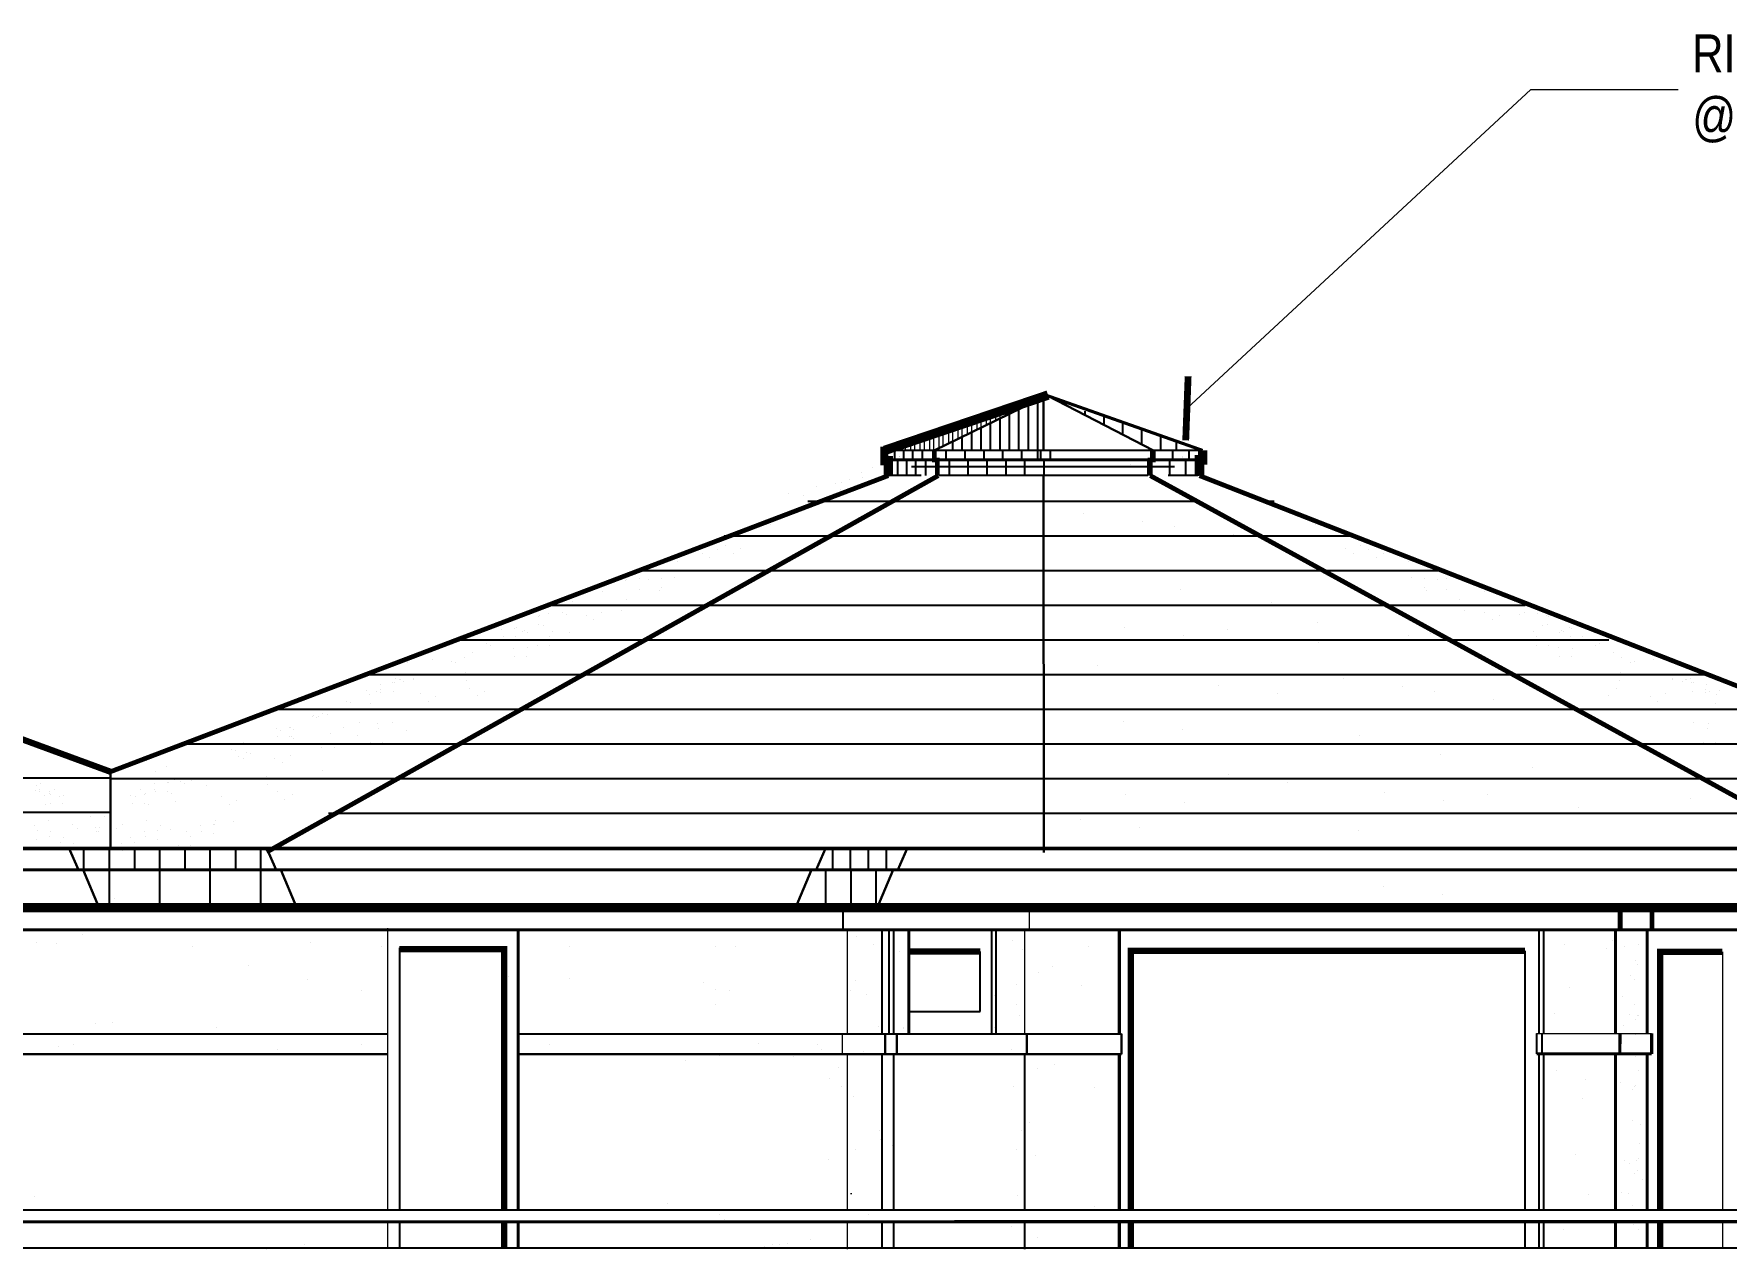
# Model space of a CAD drawing. Header units: inches. Extents: x 913 to 4010, y 85 to 6286.
# Drawn here: x 3252.4 to 3521, y 445.2 to 638.3 of the extents above; entities that cross this region are included whole.
import ezdxf

# ---------------------------------------------------------------- set-up
doc = ezdxf.new("R2010")
doc.units = ezdxf.units.IN
doc.header["$MEASUREMENT"] = 0
for name, color, linetype in [('NORTH_ELEVATION', 7, 'Continuous'), ('SOUTH_ELEVATION', 7, 'Continuous'), ('SOUTH_ELEVATION_TEXT', 7, 'Continuous')]:
    doc.layers.add(name, color=color, linetype=linetype)
doc.styles.add('ARCHENT', font='technical.ttf', dxfattribs={"height": 6})
doc.styles.add('ARCHENTLTD', font='technical.ttf', dxfattribs={"height": 0.1875})
doc.dimstyles.new('ARCHENTLTD', dxfattribs={"dimscale": 0.05, "dimtxt": 0.1875, "dimasz": 3, "dimexe": 9, "dimexo": 1, "dimgap": 2.5, "dimtad": 0, "dimdec": 1, "dimzin": 1, "dimdsep": 46, "dimlunit": 4, "dimtxsty": 'ARCHENTLTD', "dimblk": 'ARCHTICK', "dimcen": 6, "dimclrd": 256, "dimclre": 256, "dimclrt": 256, "dimaunit": 1, "dimadec": 0, "dimazin": 0, "dimtfac": 1, "dimtdec": 1, "dimtofl": 0, "dimtmove": 1, "dimatfit": 3, "dimldrblk": 'ARCHTICK', "dimfxl": 1, "dimfrac": 2, "dimtolj": 1, "dimtzin": 0, "dimlwd": 9, "dimlwe": 9, "dimarcsym": 0})

# ---------------------------------------------------------------- blocks, each defined once
blk = doc.blocks.new('_ArchTick')
at = {"color": 0, "linetype": 'ByBlock', "const_width": 0.15}
blk.add_lwpolyline([(-0.5, -0.5), (0.5, 0.5)], dxfattribs=at)

msp = doc.modelspace()

# ---------------------------------------------------------------- hatches: boundary and pattern name
at = {"layer": 'SOUTH_ELEVATION', "linetype": 'Continuous', "lineweight": 20, "ltscale": 0.75}
h = msp.add_hatch(dxfattribs=at)
h.set_pattern_fill('AR-SAND', scale=36, style=0)
h.set_pattern_definition([(37.5, (2628.92, 1796.205), (-2.2678, 69.3657), [0, -54.72, 0, -61.2, 0, -58.5]), (7.5, (2628.92, 1796.205), (63.712, 101.597), [0, -29.52, 0, -49.32, 0, -18.9]), (327.5, (2584.64, 1796.205), (112.109, 0.2037), [0, -18, 0, -64.8, 0, -84.6]), (317.5, (2584.64, 1796.205), (108.2206, 31.5963), [0, -9, 0, -42.48, 0, -48.6])])
h.paths.add_polyline_path([(3379.14, 481.16), (3393.33, 481.16), (3393.33, 497.66), (3379.14, 497.66)])
h.paths.add_polyline_path([(3379.14, 447.16), (3393.33, 447.16), (3393.33, 479.66), (3379.14, 479.66)])

# ---------------------------------------------------------------- linework, layer by layer
at = {"layer": 'NORTH_ELEVATION', "color": 5, "linetype": 'Continuous', "lineweight": 30, "ltscale": 0.5}
for q in [(3395.28, 572.23), (3430.05, 572.23)]:
    msp.add_line((3413.21, 580.93), q, dxfattribs=at)
at = {"layer": 'NORTH_ELEVATION', "color": 5, "linetype": 'Continuous', "ltscale": 0.5}
msp.add_line((3437.87, 572.23), (3413.21, 580.93), dxfattribs=at)
at = {"layer": 'NORTH_ELEVATION', "color": 251, "linetype": 'Continuous', "ltscale": 0.5}
for p, q in [((3437.87, 572.23), (3387.39, 572.23)), ((3388.97, 572.19), (3388.97, 570.69)), ((3390.39, 572.23), (3390.39, 570.73)), ((3391.81, 572.27), (3391.81, 570.77)), ((3393.39, 572.23), (3393.39, 570.73)), ((3397.13, 572.23), (3397.13, 570.73)), ((3400.13, 572.23), (3400.13, 570.73)), ((3403.13, 572.23), (3403.13, 570.73)), ((3406.13, 572.23), (3406.13, 570.73)), ((3409.13, 572.23), (3409.13, 570.73)), ((3411.65, 572.23), (3411.65, 570.73)), ((3412.13, 572.23), (3412.13, 570.73)), ((3413.69, 572.23), (3413.69, 570.73)), ((3429.67, 572.23), (3429.67, 570.73)), ((3430.05, 572.23), (3430.05, 570.73)), ((3433.11, 572.23), (3433.11, 570.73)), ((3435.66, 572.23), (3435.66, 570.73)), ((3389.47, 570.69), (3389.47, 568.19)), ((3390.89, 570.73), (3390.89, 568.23)), ((3392.31, 570.77), (3392.31, 568.27)), ((3393.89, 570.73), (3393.89, 568.23)), ((3397.63, 570.73), (3397.63, 568.23)), ((3400.63, 570.73), (3400.63, 568.23)), ((3403.63, 570.73), (3403.63, 568.23)), ((3406.63, 570.73), (3406.63, 568.23)), ((3409.63, 570.73), (3409.63, 568.23)), ((3412.67, 570.73), (3412.67, 568.23)), ((3429.17, 570.73), (3429.17, 568.23)), ((3429.55, 570.73), (3429.55, 568.23)), ((3432.61, 570.73), (3432.61, 568.23)), ((3435.16, 570.73), (3435.16, 568.23)), ((3437.1, 569.51), (3437.1, 568.22)), ((3393.21, 568.23), (3387.98, 568.23)), ((3429.17, 568.23), (3396.08, 568.23)), ((3437.1, 568.23), (3432.39, 568.23))]:
    msp.add_line(p, q, dxfattribs=at)
at = {"layer": 'NORTH_ELEVATION', "color": 93, "linetype": 'Continuous', "lineweight": 20, "ltscale": 0.5}
for p, q in [((3386.91, 570.04), (3386.91, 570.04)), ((3389.75, 571.29), (3389.75, 571.29)), ((3389.76, 571.33), (3389.76, 571.33)), ((3426.41, 570.02), (3426.41, 570.02)), ((3434.63, 571.1), (3434.63, 571.1)), ((3434.74, 571.33), (3434.74, 571.33)), ((3379.64, 566.96), (3379.64, 566.96)), ((3381.76, 567.55), (3381.76, 567.55)), ((3383.89, 568), (3383.89, 568)), ((3429.33, 569.05), (3429.33, 569.05)), ((3376.65, 566.52), (3376.65, 566.52)), ((3380.35, 565.96), (3380.35, 565.96)), ((3383.34, 566.39), (3383.34, 566.39)), ((3391.88, 565.9), (3391.88, 565.9)), ((3372.05, 562.32), (3372.05, 562.32)), ((3418.94, 562.17), (3418.94, 562.17)), ((3453.04, 562.32), (3453.04, 562.32)), ((3366.07, 559.47), (3366.07, 559.47)), ((3368.38, 560.46), (3368.38, 560.46)), ((3369.24, 560.41), (3369.24, 560.41)), ((3428.31, 560.94), (3428.31, 560.94)), ((3433.4, 560.11), (3433.4, 560.11)), ((3442.77, 558.88), (3442.77, 558.88)), ((3455.86, 560.41), (3455.86, 560.41)), ((3456.72, 560.46), (3456.72, 560.46)), ((3459.03, 559.47), (3459.03, 559.47)), ((3360.07, 557.36), (3360.07, 557.36)), ((3360.89, 556.45), (3360.89, 556.45)), ((3362.1, 557.18), (3362.1, 557.18)), ((3363.35, 555.95), (3363.35, 555.95)), ((3461.75, 555.95), (3461.75, 555.95)), ((3462.99, 557.18), (3462.99, 557.18)), ((3464.21, 556.45), (3464.21, 556.45)), ((3465.02, 557.36), (3465.02, 557.36)), ((3354.5, 554.58), (3354.5, 554.58)), ((3359.65, 555.21), (3359.65, 555.21)), ((3465.45, 555.21), (3465.45, 555.21)), ((3470.6, 554.58), (3470.6, 554.58)), ((3346.23, 551.66), (3346.23, 551.66)), ((3348.55, 551.91), (3348.55, 551.91)), ((3349.9, 551.69), (3349.9, 551.69)), ((3421.44, 553.1), (3421.44, 553.1)), ((3475.19, 551.69), (3475.19, 551.69)), ((3476.54, 551.91), (3476.54, 551.91)), ((3478.86, 551.66), (3478.86, 551.66)), ((3337.8, 548.22), (3337.8, 548.22)), ((3342.56, 549.8), (3342.56, 549.8)), ((3348.54, 550.09), (3348.54, 550.09)), ((3352.05, 550.45), (3352.05, 550.45)), ((3434.4, 550.2), (3434.4, 550.2)), ((3448.87, 548.14), (3448.87, 548.14)), ((3473.05, 550.45), (3473.05, 550.45)), ((3476.55, 550.09), (3476.55, 550.09)), ((3482.54, 549.8), (3482.54, 549.8)), ((3487.3, 548.22), (3487.3, 548.22)), ((3332.66, 545.99), (3332.66, 545.99)), ((3334.12, 546.36), (3334.12, 546.36)), ((3336.9, 546.26), (3336.9, 546.26)), ((3341.24, 545.35), (3341.24, 545.35)), ((3342.48, 546.59), (3342.48, 546.59)), ((3345.6, 546.83), (3345.6, 546.83)), ((3479.49, 546.83), (3479.49, 546.83)), ((3482.61, 546.59), (3482.61, 546.59)), ((3483.85, 545.35), (3483.85, 545.35)), ((3488.2, 546.26), (3488.2, 546.26)), ((3490.97, 546.36), (3490.97, 546.36)), ((3492.43, 545.99), (3492.43, 545.99)), ((3326.67, 543.88), (3326.67, 543.88)), ((3328.81, 542.63), (3328.81, 542.63)), ((3328.99, 544.13), (3328.99, 544.13)), ((3333.22, 544.4), (3333.22, 544.4)), ((3337.47, 543.27), (3337.47, 543.27)), ((3425.52, 544.16), (3425.52, 544.16)), ((3434.89, 542.93), (3434.89, 542.93)), ((3441.78, 543.89), (3441.78, 543.89)), ((3456.15, 544.93), (3456.15, 544.93)), ((3470.61, 542.87), (3470.61, 542.87)), ((3473.97, 543.22), (3473.97, 543.22)), ((3491.87, 544.4), (3491.87, 544.4)), ((3496.11, 544.13), (3496.11, 544.13)), ((3496.28, 542.63), (3496.28, 542.63)), ((3313.57, 540.29), (3313.57, 540.29)), ((3324.91, 541.3), (3324.91, 541.3)), ((3328.48, 540.72), (3328.48, 540.72)), ((3330.8, 540.98), (3330.8, 540.98)), ((3334.3, 541.34), (3334.3, 541.34)), ((3456.25, 541.82), (3456.25, 541.82)), ((3490.79, 541.34), (3490.79, 541.34)), ((3494.29, 540.98), (3494.29, 540.98)), ((3496.62, 540.72), (3496.62, 540.72)), ((3500.18, 541.3), (3500.18, 541.3)), ((3311.71, 538.53), (3311.71, 538.53)), ((3315.71, 539.05), (3315.71, 539.05)), ((3319.34, 538.52), (3319.34, 538.52)), ((3320.77, 539.41), (3320.77, 539.41)), ((3330.63, 539.48), (3330.63, 539.48)), ((3421.25, 538.09), (3421.25, 538.09)), ((3494.47, 539.48), (3494.47, 539.48)), ((3504.32, 539.41), (3504.32, 539.41)), ((3505.76, 538.52), (3505.76, 538.52)), ((3509.38, 539.05), (3509.38, 539.05)), ((3513.39, 538.53), (3513.39, 538.53)), ((3307.33, 535.16), (3307.33, 535.16)), ((3309.65, 535.41), (3309.65, 535.41)), ((3311.08, 535.6), (3311.08, 535.6)), ((3312.64, 535.84), (3312.64, 535.84)), ((3320.9, 536.93), (3320.9, 536.93)), ((3321.51, 534.5), (3321.51, 534.5)), ((3440.44, 534.85), (3440.44, 534.85)), ((3460.23, 535.99), (3460.23, 535.99)), ((3469.6, 534.75), (3469.6, 534.75)), ((3503.58, 534.5), (3503.58, 534.5)), ((3504.19, 536.93), (3504.19, 536.93)), ((3512.45, 535.84), (3512.45, 535.84)), ((3514.02, 535.6), (3514.02, 535.6)), ((3515.45, 535.41), (3515.45, 535.41)), ((3517.77, 535.16), (3517.77, 535.16)), ((3302.64, 532.16), (3302.64, 532.16)), ((3305.8, 532.06), (3305.8, 532.06)), ((3307.4, 533.74), (3307.4, 533.74)), ((3309.48, 533.91), (3309.48, 533.91)), ((3313.77, 533.7), (3313.77, 533.7)), ((3315.01, 532.46), (3315.01, 532.46)), ((3322.75, 533.26), (3322.75, 533.26)), ((3449.8, 533.61), (3449.8, 533.61)), ((3474.69, 533.92), (3474.69, 533.92)), ((3484.06, 532.69), (3484.06, 532.69)), ((3502.34, 533.26), (3502.34, 533.26)), ((3510.08, 532.46), (3510.08, 532.46)), ((3511.32, 533.7), (3511.32, 533.7)), ((3515.62, 533.91), (3515.62, 533.91)), ((3517.7, 533.74), (3517.7, 533.74)), ((3519.3, 532.06), (3519.3, 532.06)), ((3297.51, 529.93), (3297.51, 529.93)), ((3298.96, 530.3), (3298.96, 530.3)), ((3425.33, 529.15), (3425.33, 529.15)), ((3291.51, 527.82), (3291.51, 527.82)), ((3293.66, 526.57), (3293.66, 526.57)), ((3301.56, 528.21), (3301.56, 528.21)), ((3303.71, 526.96), (3303.71, 526.96)), ((3306.88, 528.89), (3306.88, 528.89)), ((3309.31, 529), (3309.31, 529)), ((3311.46, 527.76), (3311.46, 527.76)), ((3434.7, 527.92), (3434.7, 527.92)), ((3462.72, 526.92), (3462.72, 526.92)), ((3515.79, 529), (3515.79, 529)), ((3518.21, 528.89), (3518.21, 528.89)), ((3272.05, 523.77), (3272.05, 523.77)), ((3284.38, 524.59), (3284.38, 524.59)), ((3293.05, 523.86), (3293.05, 523.86)), ((3300.04, 525.11), (3300.04, 525.11)), ((3307.78, 525.9), (3307.78, 525.9)), ((3475.69, 524.02), (3475.69, 524.02)), ((3517.32, 525.9), (3517.32, 525.9)), ((3285.62, 523.35), (3285.62, 523.35)), ((3291.8, 522.63), (3291.8, 522.63)), ((3298.14, 521.36), (3298.14, 521.36)), ((3490.15, 521.95), (3490.15, 521.95)), ((3252.79, 519.1), (3252.79, 519.1)), ((3277.49, 519.78), (3277.49, 519.78)), ((3279.62, 520.24), (3279.62, 520.24)), ((3289.28, 520.48), (3289.28, 520.48)), ((3441.96, 520.79), (3441.96, 520.79)), ((3451.33, 519.55), (3451.33, 519.55)), ((3254.15, 517.49), (3254.15, 517.49)), ((3254.32, 516), (3254.32, 516)), ((3256.47, 517.24), (3256.47, 517.24)), ((3268.49, 517.24), (3268.49, 517.24)), ((3270.64, 516), (3270.64, 516)), ((3274.32, 517.85), (3274.32, 517.85)), ((3282.14, 517.25), (3282.14, 517.25)), ((3283.38, 516.01), (3283.38, 516.01)), ((3291, 518.13), (3291, 518.13)), ((3292.24, 516.89), (3292.24, 516.89)), ((3425.58, 517.61), (3425.58, 517.61)), ((3434.95, 516.38), (3434.95, 516.38)), ((3466.8, 517.98), (3466.8, 517.98)), ((3476.17, 516.74), (3476.17, 516.74)), ((3483.07, 517.7), (3483.07, 517.7)), ((3497.53, 515.63), (3497.53, 515.63)), ((3515.25, 517.04), (3515.25, 517.04)), ((3261.42, 514.17), (3261.42, 514.17)), ((3263.55, 514.17), (3263.55, 514.17)), ((3284.11, 513.32), (3284.11, 513.32)), ((3418.5, 513.68), (3418.5, 513.68)), ((3252.88, 510.52), (3252.88, 510.52)), ((3255.03, 511.76), (3255.03, 511.76)), ((3258.55, 512.94), (3258.55, 512.94)), ((3259.37, 512.21), (3259.37, 512.21)), ((3265.59, 512.21), (3265.59, 512.21)), ((3266.41, 512.94), (3266.41, 512.94)), ((3269.94, 511.76), (3269.94, 511.76)), ((3272.08, 510.52), (3272.08, 510.52)), ((3278.8, 512.64), (3278.8, 512.64)), ((3280.94, 511.39), (3280.94, 511.39)), ((3281.12, 512.89), (3281.12, 512.89)), ((3427.87, 512.44), (3427.87, 512.44)), ((3462.53, 511.91), (3462.53, 511.91)), ((3258.7, 509.9), (3258.7, 509.9)), ((3266.26, 509.9), (3266.26, 509.9)), ((3268.41, 508.66), (3268.41, 508.66)), ((3277.27, 509.54), (3277.27, 509.54)), ((3466.61, 502.97), (3466.61, 502.97)), ((3475.98, 501.73), (3475.98, 501.73))]:
    msp.add_line(p, q, dxfattribs=at)
at = {"layer": 'NORTH_ELEVATION', "color": 7, "linetype": 'Continuous', "ltscale": 0.5}
for p, q in [((3387.98, 570.6), (3387.98, 568.1)), ((3437.18, 570.73), (3388.66, 570.73)), ((2564.37, 499.66), (3580.55, 499.66)), ((2564.37, 499.66), (3580.55, 499.66)), ((2564.37, 499.66), (3584.21, 499.66)), ((3380.77, 499.66), (3380.77, 496.16)), ((3310.42, 493.27), (3310.41, 451.66)), ((3186.95, 479.66), (3308.53, 479.66)), ((3329.26, 479.66), (3425.02, 479.66)), ((3389.36, 479.66, 1), (3389.36, 478.16, 1)), ((3409.21, 479.67, 1), (3409.96, 479.67, 1)), ((3424.27, 479.67, 1), (3425.02, 479.67, 1)), ((3490.86, 479.72, 1), (3490.86, 476.47, 1)), ((3491.69, 479.72, 1), (3491.69, 476.47)), ((3388.82, 476.42, 1), (3388.82, 451.66, 1.53)), ((3310.41, 449.74), (3310.41, 445.66)), ((3388.82, 449.83, 1.57), (3388.82, 445.66, 1.66))]:
    msp.add_line(p, q, dxfattribs=at)
at = {"layer": 'NORTH_ELEVATION', "color": 93, "linetype": 'Continuous', "ltscale": 0.5}
for p, q in [((3391.68, 569.66), (3433.41, 569.66)), ((3375.24, 564.16), (3388.65, 564.16)), ((3388.65, 564.16), (3436.99, 564.16)), ((3447.22, 564.16), (3449.21, 564.16)), ((3361.96, 558.66), (3378.84, 558.66)), ((3378.84, 558.66), (3447.01, 558.66)), ((3447.01, 558.66), (3462.48, 558.66)), ((3348.68, 553.16), (3369.03, 553.16)), ((3369.03, 553.16), (3457.04, 553.16)), ((3457.04, 553.16), (3475.76, 553.16)), ((3333.94, 547.66), (3359.22, 547.66)), ((3359.22, 547.66), (3467.07, 547.66)), ((3467.07, 547.66), (3489.04, 547.66)), ((3319.5, 542.16), (3349.41, 542.16)), ((3349.41, 542.16), (3477.09, 542.16)), ((3477.09, 542.16), (3502.32, 542.16)), ((3305.05, 536.66), (3339.59, 536.66)), ((3339.59, 536.66), (3487.12, 536.66)), ((3487.12, 536.66), (3518.07, 536.66)), ((3290.61, 531.16), (3329.78, 531.16)), ((3329.78, 531.16), (3497.14, 531.16)), ((3497.14, 531.16), (3532.12, 531.16)), ((3276.16, 525.66), (3319.97, 525.66)), ((3319.97, 525.66), (3507.44, 525.66)), ((3507.17, 525.66), (3546.18, 525.66)), ((3071.84, 520.21), (3264.55, 520.26)), ((3264.55, 520.16), (3310.16, 520.16)), ((3310.16, 520.16), (3516.7, 520.16)), ((3517.2, 520.16), (3560.23, 520.16)), ((3264.55, 514.76), (3085.04, 514.71)), ((3299.14, 514.66), (3525.95, 514.66)), ((3260.3, 509.15), (3260.3, 505.65)), ((3264.34, 509.16), (3264.34, 505.65)), ((3268.38, 509.16), (3268.38, 505.65)), ((3272.34, 509.16), (3272.34, 505.65)), ((3276.38, 509.16), (3276.38, 505.65)), ((3280.34, 509.16), (3280.34, 505.65)), ((3284.38, 509.16), (3284.38, 505.65)), ((3288.34, 509.16), (3288.34, 505.65)), ((3379.14, 509.16), (3379.14, 505.66)), ((3381.96, 509.16), (3381.96, 505.66)), ((3384.79, 509.16), (3384.79, 505.66)), ((3387.67, 509.16), (3387.67, 505.66)), ((2431, 505.66), (3588.17, 505.66))]:
    msp.add_line(p, q, dxfattribs=at)
at = {"layer": 'NORTH_ELEVATION', "color": 83, "linetype": 'Continuous', "lineweight": 20, "ltscale": 0.5}
for p, q in [((3336.22, 546.49), (3336.22, 546.49)), ((3488.88, 546.49), (3488.88, 546.49)), ((3330.23, 543.64), (3330.23, 543.64)), ((3332.54, 544.63), (3332.54, 544.63)), ((3492.56, 544.63), (3492.56, 544.63)), ((3494.86, 543.64), (3494.86, 543.64)), ((3324.23, 541.53), (3324.23, 541.53)), ((3500.86, 541.53), (3500.86, 541.53)), ((3318.66, 538.75), (3318.66, 538.75)), ((3506.44, 538.75), (3506.44, 538.75)), ((3312.71, 536.08), (3312.71, 536.08)), ((3512.38, 536.08), (3512.38, 536.08)), ((3301.96, 532.39), (3301.96, 532.39)), ((3306.72, 533.97), (3306.72, 533.97)), ((3518.38, 533.97), (3518.38, 533.97)), ((3296.83, 530.16), (3296.83, 530.16)), ((3298.28, 530.53), (3298.28, 530.53)), ((3290.83, 528.05), (3290.83, 528.05)), ((3292.98, 526.8), (3292.98, 526.8)), ((3293.15, 528.3), (3293.15, 528.3)), ((3283.69, 524.82), (3283.69, 524.82)), ((3284.94, 523.58), (3284.94, 523.58)), ((3253.47, 519.33), (3253.47, 519.33)), ((3271.49, 519.33), (3271.49, 519.33)), ((3273.81, 519.58), (3273.81, 519.58)), ((3276.8, 520.01), (3276.8, 520.01)), ((3254.83, 517.72), (3254.83, 517.72)), ((3255, 516.23), (3255, 516.23)), ((3257.15, 517.47), (3257.15, 517.47)), ((3267.81, 517.47), (3267.81, 517.47)), ((3269.96, 516.23), (3269.96, 516.23)), ((3270.13, 517.72), (3270.13, 517.72)), ((3273.64, 518.08), (3273.64, 518.08))]:
    msp.add_line(p, q, dxfattribs=at)
at = {"layer": 'NORTH_ELEVATION', "color": 27, "linetype": 'Continuous', "lineweight": 20, "ltscale": 0.5}
for p, q in [((3310.39, 535.83), (3310.39, 535.83)), ((3514.7, 535.83), (3514.7, 535.83))]:
    msp.add_line(p, q, dxfattribs=at)
at = {"layer": 'NORTH_ELEVATION', "color": 93, "linetype": 'Continuous', "lineweight": 30, "ltscale": 0.5}
msp.add_line((1372.12, 509.16), (3589.58, 509.16), dxfattribs=at)
at = {"layer": 'NORTH_ELEVATION', "color": 49, "linetype": 'Continuous', "ltscale": 0.5}
for p, q in [((3264.34, 505.66), (3264.34, 499.66)), ((3272.34, 505.66), (3272.34, 499.66)), ((3280.34, 505.66), (3280.34, 499.66)), ((3288.34, 505.66), (3288.34, 499.66)), ((3378.01, 505.66), (3378.01, 499.66)), ((3382.07, 505.66), (3382.07, 499.66)), ((3386.01, 505.66), (3386.01, 499.66)), ((3388.82, 496.16, 1.67), (3388.82, 479.67, 1.67)), ((3402.58, 483.19), (3402.58, 492.7)), ((3391.26, 483.19), (3402.58, 483.19)), ((3504.08, 479.72), (3504.08, 478.22)), ((3504.19, 479.54, 1), (3504.19, 478.04, 1)), ((3509.13, 479.72), (3509.13, 478.22))]:
    msp.add_line(p, q, dxfattribs=at)
at = {"layer": 'NORTH_ELEVATION', "color": 37, "linetype": 'Continuous', "ltscale": 0.5}
for p, q in [((3262.13, 501.05), (3262.13, 501.05)), ((3265.19, 501.06), (3265.19, 501.06)), ((3367.45, 478.16), (3367.45, 478.16)), ((3256.37, 477.69), (3256.37, 477.69)), ((3258.71, 478), (3258.71, 478)), ((3291.11, 477.13), (3291.11, 477.13)), ((3304.46, 478), (3304.46, 478)), ((3334.19, 478), (3334.19, 478)), ((3376.82, 477.97), (3376.82, 477.97)), ((3388.6, 461.86), (3388.6, 461.86)), ((3360.38, 451.75), (3360.38, 451.75)), ((3295.34, 446.2), (3295.34, 446.2)), ((3368.31, 445.86), (3368.31, 445.86)), ((3369.64, 446.14), (3369.64, 446.14)), ((3370.77, 446.19), (3370.77, 446.19)), ((3371.98, 446.45), (3371.98, 446.45)), ((3289.34, 445.41), (3289.34, 445.41)), ((3291.68, 445.72), (3291.68, 445.72))]:
    msp.add_line(p, q, dxfattribs=at)
at = {"layer": 'NORTH_ELEVATION', "color": 7, "linetype": 'Continuous', "lineweight": 20, "ltscale": 0.5}
for p, q in [((3410.33, 499.66), (3410.33, 496.16)), ((3252.74, 494.14), (3252.74, 494.14)), ((3260.09, 495.35), (3260.09, 495.35)), ((3296.26, 494.17), (3296.26, 494.17)), ((3382.87, 495.07), (3382.87, 495.07)), ((3407.73, 494.49), (3407.73, 494.49)), ((3256, 494.04), (3256, 494.04)), ((3277.54, 493.57), (3277.54, 493.57)), ((3307.64, 493.47), (3307.64, 493.47)), ((3337.38, 493.47), (3337.38, 493.47)), ((3360.64, 493.57), (3360.64, 493.57)), ((3363.7, 493.58), (3363.7, 493.58)), ((3385.58, 493.78), (3385.58, 493.78)), ((3389.76, 492.73), (3389.76, 492.73)), ((3409.28, 493.02), (3409.28, 493.02)), ((3520.37, 492.67, -1), (3520.37, 451.66, -1)), ((3286.39, 490.47), (3286.39, 490.47)), ((3327.7, 488.8), (3327.7, 488.8)), ((3411.78, 489.43), (3411.78, 489.43)), ((3505.72, 488.94), (3505.72, 488.94)), ((3506.53, 491.24), (3506.53, 491.24)), ((3295.84, 488.29), (3295.84, 488.29)), ((3304.45, 486.56), (3304.45, 486.56)), ((3337.35, 488.44), (3337.35, 488.44)), ((3358.6, 487.87), (3358.6, 487.87)), ((3360.5, 486.66), (3360.5, 486.66)), ((3362.77, 486.59), (3362.77, 486.59)), ((3381.99, 486.51), (3381.99, 486.51)), ((3382.73, 488.16), (3382.73, 488.16)), ((3408.4, 487.51), (3408.4, 487.51)), ((3360.59, 484.25), (3360.59, 484.25)), ((3384.57, 485.87), (3384.57, 485.87)), ((3404.81, 485.75), (3404.81, 485.75)), ((3408.4, 484.32), (3408.4, 484.32)), ((3504.49, 485.53), (3504.49, 485.53)), ((3506.39, 484.33), (3506.39, 484.33)), ((3262.21, 481.24), (3262.21, 481.24)), ((3264.82, 481.44), (3264.82, 481.44)), ((3386.39, 480.87), (3386.39, 480.87)), ((3404.79, 480.72), (3404.79, 480.72)), ((3408.74, 482.5), (3408.74, 482.5)), ((3504.7, 481.03), (3504.7, 481.03)), ((3505.66, 482.67), (3505.66, 482.67)), ((3506.49, 481.91), (3506.49, 481.91)), ((3506.82, 482.57), (3506.82, 482.57)), ((3281.4, 480.66), (3281.4, 480.66)), ((3380.68, 479.66), (3380.68, 476.41, -0.67)), ((3390.34, 480.69), (3390.34, 480.69)), ((3390.35, 480.57), (3390.35, 480.57)), ((3260.44, 476.5), (3260.44, 476.5)), ((3335.92, 476.5), (3335.92, 476.5)), ((3355.75, 475.41), (3355.75, 475.41)), ((3361.21, 476.23), (3361.21, 476.23)), ((3362.24, 476.6), (3362.24, 476.6)), ((3372.89, 476.03), (3372.89, 476.03)), ((3377.37, 477.19), (3377.37, 477.19)), ((3384.12, 476.81), (3384.12, 476.81)), ((3407.48, 477.21), (3407.48, 477.21)), ((3506.53, 476.02), (3506.53, 476.02)), ((3380.07, 474.33), (3380.07, 474.33)), ((3411.6, 474.16), (3411.6, 474.16)), ((3507.1, 473.9), (3507.1, 473.9)), ((3378.65, 472.51), (3378.65, 472.51)), ((3380.55, 471.3), (3380.55, 471.3)), ((3407.88, 471.27), (3407.88, 471.27)), ((3409.48, 471.76), (3409.48, 471.76)), ((3504.26, 471.96), (3504.26, 471.96)), ((3506.16, 470.75), (3506.16, 470.75)), ((3506.61, 471.42), (3506.61, 471.42)), ((3382.43, 469.76), (3382.43, 469.76)), ((3410.32, 465.6), (3410.32, 465.6)), ((3506.1, 465.93), (3506.1, 465.93)), ((3507.38, 465.23), (3507.38, 465.23)), ((3386.57, 464.36), (3386.57, 464.36)), ((3386.75, 462.86), (3386.75, 462.86)), ((3409.17, 464.32), (3409.17, 464.32)), ((3378.56, 459.64), (3378.56, 459.64)), ((3382.81, 461.25), (3382.81, 461.25)), ((3408.35, 461.24), (3408.35, 461.24)), ((3411.29, 460.35), (3411.29, 460.35)), ((3504.76, 459.53), (3504.76, 459.53)), ((3506.71, 459.52), (3506.71, 459.52)), ((3507.1, 459.83), (3507.1, 459.83)), ((3506.48, 457.41), (3506.48, 457.41)), ((3506.89, 458.01), (3506.89, 458.01)), ((3507.67, 456.55), (3507.67, 456.55)), ((3252.56, 453.89), (3252.56, 453.89)), ((3408.45, 453.93), (3408.45, 453.93)), ((3409.78, 454.21), (3409.78, 454.21)), ((3353.02, 452.74), (3353.02, 452.74)), ((3387.12, 452.83), (3387.12, 452.83)), ((3408.19, 451.82), (3408.19, 451.82)), ((3361.21, 450.99), (3361.21, 450.99)), ((3362.06, 450.22), (3362.06, 450.22)), ((3384.9, 450.96), (3384.9, 450.96)), ((3407.53, 449.1), (3407.53, 449.1)), ((3506.27, 449.42), (3506.27, 449.42)), ((3507.1, 448.66), (3507.1, 448.66)), ((3520.37, 449.85, -1), (3520.37, 445.66, -1)), ((3375.64, 446.93), (3375.64, 446.93)), ((3411.69, 447.25), (3411.69, 447.25))]:
    msp.add_line(p, q, dxfattribs=at)
at = {"layer": 'NORTH_ELEVATION', "color": 49, "linetype": 'Continuous', "lineweight": 20, "ltscale": 0.5}
for p, q in [((3308.53, 496.4), (3308.53, 451.66)), ((3391.83, 479.69, 1), (3414.64, 479.69, 1)), ((3490.86, 479.72, 1), (3504.08, 479.72, 1)), ((3502.62, 479.72), (3509.13, 479.72)), ((3308.53, 449.74), (3308.53, 445.66))]:
    msp.add_line(p, q, dxfattribs=at)
at = {"layer": 'NORTH_ELEVATION', "color": 47, "linetype": 'Continuous', "ltscale": 0.5}
msp.add_line((3487.63, 492.84, 0.99), (3455.67, 492.84, 2), dxfattribs=at)
at = {"layer": 'NORTH_ELEVATION', "color": 7, "linetype": 'Continuous', "lineweight": 30, "ltscale": 0.5}
for p, q in [((3387.5, 479.67, 1), (3387.5, 476.41, 1.33)), ((3389.34, 479.67, 1), (3389.34, 476.42, 1)), ((3409.96, 479.67, 1), (3409.96, 476.42, 1)), ((3425.02, 479.67, 1), (3425.02, 476.42, 1)), ((3308.53, 476.41, -0.67), (3186.95, 476.41, -0.67)), ((3388.82, 476.41, -0.67), (3329.26, 476.41, -0.67)), ((3409.96, 476.42, 1), (3387.91, 476.42, 1)), ((3425.02, 476.42, 1), (3402.98, 476.42, 1))]:
    msp.add_line(p, q, dxfattribs=at)
at = {"layer": 'NORTH_ELEVATION', "color": 103, "linetype": 'Continuous', "ltscale": 0.5}
for p, q in [((3651.72, 451.66), (2195.88, 451.66)), ((2531.99, 445.66), (3649.22, 445.66))]:
    msp.add_line(p, q, dxfattribs=at)
at = {"layer": 'NORTH_ELEVATION', "color": 5, "linetype": 'Continuous', "ltscale": 0.5}
for points, const_width in [([(3413.35, 581.02), (3387.39, 572.23)], 1.5), ([(3413.21, 580.93), (3437.87, 572.23)], 0.5)]:
    msp.add_lwpolyline(points, dxfattribs=dict(at, const_width=const_width))
at = {"layer": 'NORTH_ELEVATION', "color": 251, "linetype": 'Continuous', "ltscale": 0.5}
for points, const_width in [([(3387.98, 572.1), (3387.48, 572.1), (3387.48, 570.6), (3387.98, 570.6), (3387.98, 568.23)], 1.5), ([(3437.87, 572.23), (3437.87, 570.73), (3437.37, 570.73), (3437.37, 568.23)], 1.5), ([(3437.18, 570.73), (3388.66, 570.73)], 0.5)]:
    msp.add_lwpolyline(points, dxfattribs=dict(at, const_width=const_width))
at = {"layer": 'NORTH_ELEVATION', "color": 93, "linetype": 'Continuous', "ltscale": 0.5}
for points, const_width in [([(3264.55, 521.24), (3136.71, 568.23)], 1), ([(3387.98, 568.23), (3264.55, 521.24)], 0.75), ([(3395.92, 568.23), (3289.35, 508.49)], 0.75), ([(3429.56, 568.23), (3538.51, 508.47)], 0.75), ([(3437.38, 568.23), (3590.24, 508.42)], 0.75), ([(1408.4, 509.04), (3589.53, 509.04)], 0.5), ([(1407.04, 505.66), (3588.17, 505.67)], 0.5)]:
    msp.add_lwpolyline(points, dxfattribs=dict(at, const_width=const_width))
at = {"layer": 'NORTH_ELEVATION', "color": 7, "linetype": 'Continuous', "ltscale": 0.5}
for points, const_width in [([(3541.75, 496.16), (3039.36, 496.16)], 0.5), ([(3503.38, 496.16), (3503.38, 479.72)], 0.5), ([(3508.43, 496.16), (3508.43, 479.72)], 0.5), ([(3504.08, 479.72), (3504.08, 476.47)], 0.5), ([(3509.13, 479.72), (3509.13, 476.47)], 0.5), ([(3504.08, 476.47), (3490.86, 476.47)], 0.5), ([(3509.13, 476.47), (3502.62, 476.47)], 0.5), ([(3327.03, 449.74), (3327.03, 445.66)], 1)]:
    msp.add_lwpolyline(points, dxfattribs=dict(at, const_width=const_width))
for points, const_width, elevation in [([(3310.42, 493.08), (3327.03, 493.08), (3327.03, 451.66)], 1, 2.81), ([(3489.03, 492.84), (3426.49, 492.84), (3426.49, 451.66)], 1, 0.99), ([(3508.43, 476.47), (3508.43, 451.66)], 0.5, -0.34), ([(3426.49, 449.84), (3426.49, 445.66)], 1, 0.99), ([(3508.43, 449.85), (3508.43, 445.66)], 0.5, -0.34)]:
    msp.add_lwpolyline(points, dxfattribs=dict(at, const_width=const_width, elevation=elevation))
at = {"layer": 'NORTH_ELEVATION', "color": 49, "linetype": 'Continuous', "ltscale": 0.5, "const_width": 1}
msp.add_lwpolyline([(3402.58, 492.7), (3391.26, 492.7)], dxfattribs=at)
at = {"layer": 'NORTH_ELEVATION', "color": 49, "linetype": 'Continuous', "ltscale": 0.5, "const_width": 1, "elevation": -1}
for points in [[(3520.37, 492.67), (3510.48, 492.67), (3510.48, 451.66)], [(3510.48, 449.85), (3510.48, 445.66)]]:
    msp.add_lwpolyline(points, dxfattribs=at)
at = {"layer": 'NORTH_ELEVATION', "color": 37, "linetype": 'Continuous', "ltscale": 0.5, "const_width": 0.5, "elevation": -0.34}
for points in [[(3503.38, 476.47), (3503.38, 451.66)], [(3503.38, 449.85), (3503.38, 445.66)]]:
    msp.add_lwpolyline(points, dxfattribs=at)
at = {"layer": 'NORTH_ELEVATION', "color": 103, "linetype": 'Continuous', "ltscale": 0.5, "const_width": 0.5}
msp.add_lwpolyline([(2195.88, 449.62), (3651.72, 449.87)], dxfattribs=at)
at = {"layer": 'SOUTH_ELEVATION', "color": 5, "linetype": 'Continuous', "lineweight": 30, "ltscale": 50}
msp.add_line((3412.63, 580.93), (3412.63, 572.23), dxfattribs=at)
at = {"layer": 'SOUTH_ELEVATION', "color": 5, "linetype": 'Continuous', "lineweight": 20, "ltscale": 0.5}
for p, q in [((3405.02, 577.93), (3405.02, 576.96)), ((3405.67, 577.64), (3405.67, 577.27)), ((3406.52, 578.26), (3406.52, 577.68)), ((3407.17, 578.15), (3407.17, 578)), ((3396.02, 575.17), (3396.02, 572.59)), ((3397.52, 575.21), (3397.52, 573.32)), ((3398.17, 575.1), (3398.17, 573.64)), ((3399.02, 575.9), (3399.02, 574.05)), ((3399.67, 575.61), (3399.67, 574.36)), ((3400.52, 576.22), (3400.52, 574.77)), ((3401.17, 576.12), (3401.17, 575.09)), ((3402.02, 576.91), (3402.02, 575.5)), ((3402.67, 576.62), (3402.67, 575.82)), ((3403.52, 577.24), (3403.52, 576.23)), ((3404.17, 577.13), (3404.17, 576.55)), ((3390.68, 572.57), (3390.68, 572.23)), ((3391.53, 573.24), (3391.53, 572.23)), ((3392.17, 573.07), (3392.17, 572.23)), ((3393.02, 573.87), (3393.02, 572.23)), ((3393.67, 573.58), (3393.67, 572.23)), ((3394.52, 574.65), (3394.52, 572.23)), ((3395.17, 574.09), (3395.17, 572.23)), ((3396.67, 574.59), (3396.67, 572.91))]:
    msp.add_line(p, q, dxfattribs=at)
at = {"layer": 'SOUTH_ELEVATION', "color": 4, "linetype": 'Continuous', "ltscale": 0.5}
for p, q in [((3407.17, 578), (3407.17, 572.23)), ((3408.67, 578.65), (3408.67, 572.23)), ((3410.17, 579.16), (3410.17, 572.23)), ((3410.21, 579.69), (3410.21, 579.48)), ((3411.67, 579.67), (3411.67, 572.23)), ((3416.17, 579.69), (3416.17, 579.38)), ((3419.17, 578.45), (3419.17, 577.83)), ((3422.17, 577.76), (3422.17, 576.28)), ((3401.17, 575.09), (3401.17, 572.23)), ((3402.67, 575.82), (3402.67, 572.23)), ((3404.17, 576.55), (3404.17, 572.23)), ((3405.67, 577.27), (3405.67, 572.23)), ((3425.17, 576.7), (3425.17, 574.73)), ((3428.17, 575.64), (3428.17, 573.19)), ((3398.17, 573.64), (3398.17, 572.23)), ((3399.67, 574.36), (3399.67, 572.23)), ((3431.17, 574.58), (3431.17, 572.23)), ((3433.65, 573.48), (3433.65, 572.23))]:
    msp.add_line(p, q, dxfattribs=at)
at = {"layer": 'SOUTH_ELEVATION', "color": 93, "linetype": 'Continuous', "lineweight": 20, "ltscale": 0.5}
for p, q in [((3385.45, 569.58), (3385.45, 569.58)), ((3388.58, 571), (3388.58, 571)), ((3436.09, 570.64), (3436.09, 570.64)), ((3380.59, 567.21), (3380.59, 567.21)), ((3372.18, 565.33), (3372.18, 565.33)), ((3442.56, 565.95), (3442.56, 565.95)), ((3371.2, 562.13), (3371.2, 562.13)), ((3453.89, 562.13), (3453.89, 562.13)), ((3358.47, 555.93), (3358.47, 555.93)), ((3364.52, 556.66), (3364.52, 556.66)), ((3460.57, 556.66), (3460.57, 556.66)), ((3466.62, 555.93), (3466.62, 555.93)), ((3346.43, 551.68), (3346.43, 551.68)), ((3354.04, 552.05), (3354.04, 552.05)), ((3471.05, 552.05), (3471.05, 552.05)), ((3478.66, 551.68), (3478.66, 551.68)), ((3340.07, 546.07), (3340.07, 546.07)), ((3485.03, 546.07), (3485.03, 546.07)), ((3334.65, 543.45), (3334.65, 543.45)), ((3490.44, 543.45), (3490.44, 543.45)), ((3321.95, 540.13), (3321.95, 540.13)), ((3503.14, 540.13), (3503.14, 540.13)), ((3309.82, 536.03), (3309.82, 536.03)), ((3515.27, 536.03), (3515.27, 536.03)), ((3305.18, 534.21), (3305.18, 534.21)), ((3307.46, 534.31), (3307.46, 534.31)), ((3316.19, 533.18), (3316.19, 533.18)), ((3323.93, 533.97), (3323.93, 533.97)), ((3508.91, 533.18), (3508.91, 533.18)), ((3517.63, 534.31), (3517.63, 534.31)), ((3519.91, 534.21), (3519.91, 534.21)), ((3304.06, 529.08), (3304.06, 529.08)), ((3299.42, 527.26), (3299.42, 527.26)), ((3307.16, 528.06), (3307.16, 528.06)), ((3517.93, 528.06), (3517.93, 528.06)), ((3286.79, 524.07), (3286.79, 524.07)), ((3270.28, 522.99), (3270.28, 522.99)), ((3273.43, 522.09), (3273.43, 522.09)), ((3290.63, 523.34), (3290.63, 523.34)), ((3274.67, 519.97), (3274.67, 519.97)), ((3276.31, 519.45), (3276.31, 519.45)), ((3252.66, 518.25), (3252.66, 518.25)), ((3254.94, 518.15), (3254.94, 518.15)), ((3274.9, 516.49), (3274.9, 516.49)), ((3284.56, 516.73), (3284.56, 516.73)), ((3293.42, 517.61), (3293.42, 517.61)), ((3281.29, 513.51), (3281.29, 513.51)), ((3252.53, 512.63), (3252.53, 512.63)), ((3254.89, 510.91), (3254.89, 510.91)), ((3257.17, 510.82), (3257.17, 510.82)), ((3262.19, 512.39), (3262.19, 512.39)), ((3262.77, 512.39), (3262.77, 512.39)), ((3267.79, 510.82), (3267.79, 510.82)), ((3270.07, 510.91), (3270.07, 510.91)), ((3272.43, 512.63), (3272.43, 512.63)), ((3274.08, 512.11), (3274.08, 512.11)), ((3276.65, 511.69), (3276.65, 511.69)), ((3278.93, 511.79), (3278.93, 511.79))]:
    msp.add_line(p, q, dxfattribs=at)
at = {"layer": 'SOUTH_ELEVATION', "color": 93, "linetype": 'Continuous', "lineweight": 20, "ltscale": 0.75}
for p, q in [((3437.84, 569.8, 1), (3437.84, 569.8, 1)), ((3383.7, 568.74, 1), (3383.7, 568.74, 1)), ((3384.1, 566.77, 1), (3384.1, 566.77, 1)), ((3374.54, 565.03, 1), (3374.54, 565.03, 1)), ((3365.81, 559.39, 1), (3365.81, 559.39, 1)), ((3459.28, 559.39, 1), (3459.28, 559.39, 1)), ((3351.96, 551.86, 1), (3351.96, 551.86, 1)), ((3473.13, 551.86, 1), (3473.13, 551.86, 1)), ((3346.43, 548.6, 1), (3346.43, 548.6, 1)), ((3351.7, 550.06, 1), (3351.7, 550.06, 1)), ((3473.39, 550.06, 1), (3473.39, 550.06, 1)), ((3478.66, 548.6, 1), (3478.66, 548.6, 1)), ((3332.41, 545.91, 1), (3332.41, 545.91, 1)), ((3492.69, 545.91, 1), (3492.69, 545.91, 1)), ((3326.88, 542.64, 1), (3326.88, 542.64, 1)), ((3328.73, 544.05, 1), (3328.73, 544.05, 1)), ((3330.66, 543.33, 1), (3330.66, 543.33, 1)), ((3334.22, 542.75, 1), (3334.22, 542.75, 1)), ((3490.87, 542.75, 1), (3490.87, 542.75, 1)), ((3494.44, 543.33, 1), (3494.44, 543.33, 1)), ((3496.36, 544.05, 1), (3496.36, 544.05, 1)), ((3498.22, 542.64, 1), (3498.22, 542.64, 1)), ((3332.37, 541.34, 1), (3332.37, 541.34, 1)), ((3492.73, 541.34, 1), (3492.73, 541.34, 1)), ((3328.69, 539.49, 1), (3328.69, 539.49, 1)), ((3496.41, 539.49, 1), (3496.41, 539.49, 1)), ((3309.39, 535.33, 1), (3309.39, 535.33, 1)), ((3321.11, 535.69, 1), (3321.11, 535.69, 1)), ((3503.98, 535.69, 1), (3503.98, 535.69, 1)), ((3515.7, 535.33, 1), (3515.7, 535.33, 1)), ((3305.71, 533.47, 1), (3305.71, 533.47, 1)), ((3519.38, 533.47, 1), (3519.38, 533.47, 1)), ((3297.25, 529.85, 1), (3297.25, 529.85, 1)), ((3293.57, 527.99, 1), (3293.57, 527.99, 1)), ((3298.1, 525.11, 1), (3298.1, 525.11, 1)), ((3305.84, 525.91, 1), (3305.84, 525.91, 1)), ((3519.25, 525.91, 1), (3519.25, 525.91, 1)), ((3271.68, 521.26, 1), (3271.68, 521.26, 1)), ((3279.83, 519, 1), (3279.83, 519, 1)), ((3289.48, 519.24, 1), (3289.48, 519.24, 1)), ((3298.35, 520.12, 1), (3298.35, 520.12, 1)), ((3254.67, 513.56, 1), (3254.67, 513.56, 1)), ((3270.3, 513.56, 1), (3270.3, 513.56, 1)), ((3252.96, 511.93, 1), (3252.96, 511.93, 1)), ((3262.34, 511.69, 1), (3262.34, 511.69, 1)), ((3262.62, 511.69, 1), (3262.62, 511.69, 1)), ((3272, 511.93, 1), (3272, 511.93, 1)), ((3277.18, 510.95, 1), (3277.18, 510.95, 1)), ((3280.86, 512.81, 1), (3280.86, 512.81, 1)), ((3256.64, 510.08, 1), (3256.64, 510.08, 1)), ((3266.47, 508.67, 1), (3266.47, 508.67, 1)), ((3268.32, 510.08, 1), (3268.32, 510.08, 1)), ((3275.33, 509.54, 1), (3275.33, 509.54, 1))]:
    msp.add_line(p, q, dxfattribs=at)
at = {"layer": 'SOUTH_ELEVATION', "color": 93, "linetype": 'Continuous', "lineweight": 30, "ltscale": 50}
for p, q in [((3412.68, 508.41), (3412.63, 568.23)), ((3264.55, 521.24), (3264.55, 509.15)), ((3259.46, 505.66), (3257.97, 509.16)), ((3290.83, 505.66), (3289.34, 509.16)), ((3376.57, 505.66), (3378.01, 509.05)), ((3389.53, 505.66), (3390.97, 509.05)), ((3259.46, 505.66), (3260.21, 505.66)), ((3290.83, 505.66), (3291.58, 505.66)), ((3375.82, 505.66), (3376.57, 505.66)), ((3388.78, 505.66), (3389.53, 505.66))]:
    msp.add_line(p, q, dxfattribs=at)
at = {"layer": 'SOUTH_ELEVATION', "color": 83, "linetype": 'Continuous', "lineweight": 20, "ltscale": 0.75}
for p, q in [((3329.97, 543.56, 1), (3329.97, 543.56, 1)), ((3495.12, 543.56, 1), (3495.12, 543.56, 1)), ((3296.57, 530.08, 1), (3296.57, 530.08, 1)), ((3291.04, 526.81, 1), (3291.04, 526.81, 1)), ((3292.89, 528.22, 1), (3292.89, 528.22, 1)), ((3273.55, 519.5, 1), (3273.55, 519.5, 1)), ((3253.26, 518.09, 1), (3253.26, 518.09, 1)), ((3255.09, 517.64, 1), (3255.09, 517.64, 1)), ((3256.94, 516.23, 1), (3256.94, 516.23, 1)), ((3268.02, 516.23, 1), (3268.02, 516.23, 1)), ((3269.88, 517.64, 1), (3269.88, 517.64, 1)), ((3271.7, 518.09, 1), (3271.7, 518.09, 1))]:
    msp.add_line(p, q, dxfattribs=at)
at = {"layer": 'SOUTH_ELEVATION', "color": 83, "linetype": 'Continuous', "lineweight": 20, "ltscale": 0.5}
for p, q in [((3310.59, 535.85), (3310.59, 535.85)), ((3514.5, 535.85), (3514.5, 535.85)), ((3293.3, 526.8), (3293.3, 526.8)), ((3286.11, 524.3), (3286.11, 524.3)), ((3253.34, 518.48), (3253.34, 518.48)), ((3255.62, 518.39), (3255.62, 518.39)), ((3269.34, 518.39), (3269.34, 518.39)), ((3271.62, 518.48), (3271.62, 518.48)), ((3273.99, 520.2), (3273.99, 520.2)), ((3275.63, 519.68), (3275.63, 519.68))]:
    msp.add_line(p, q, dxfattribs=at)
at = {"layer": 'SOUTH_ELEVATION', "color": 31, "linetype": 'Continuous', "lineweight": 20, "ltscale": 0.5}
for p, q in [((3285.65, 525.84), (3285.65, 525.84)), ((3286.33, 525.61), (3286.33, 525.61))]:
    msp.add_line(p, q, dxfattribs=at)
at = {"layer": 'SOUTH_ELEVATION', "color": 7, "linetype": 'Continuous', "lineweight": 30, "ltscale": 50}
for p, q in [((3262.71, 499.77), (3260.21, 505.66)), ((3294.08, 499.77), (3291.58, 505.66)), ((3373.27, 499.66), (3375.82, 505.66)), ((3386.23, 499.66), (3388.78, 505.66))]:
    msp.add_line(p, q, dxfattribs=at)
at = {"layer": 'SOUTH_ELEVATION', "color": 7, "linetype": 'Continuous', "lineweight": 20, "ltscale": 0.5}
for p, q in [((3381.46, 496.16), (3381.46, 479.66)), ((3409.58, 496.16), (3409.58, 479.7)), ((3502.9, 494.53, -0.57), (3502.9, 494.53, -0.57)), ((3419.72, 493.58, -0.57), (3419.72, 493.58, -0.57)), ((3495.31, 493.79, -0.57), (3495.31, 493.79, -0.57)), ((3502, 493.26, -0.57), (3502, 493.26, -0.57)), ((3503.34, 491.97, -0.57), (3503.34, 491.97, -0.57)), ((3504.77, 493.48, -0.57), (3504.77, 493.48, -0.57)), ((3507.11, 493.79, -0.57), (3507.11, 493.79, -0.57)), ((3414, 490.35, -0.57), (3414, 490.35, -0.57)), ((3506.95, 490.67, -0.57), (3506.95, 490.67, -0.57)), ((3418.64, 487.26, -0.57), (3418.64, 487.26, -0.57)), ((3496.08, 486.96, -0.57), (3496.08, 486.96, -0.57)), ((3506.35, 488.22, -0.57), (3506.35, 488.22, -0.57)), ((3493.75, 482.82, -0.57), (3493.75, 482.82, -0.57)), ((3507.01, 482.61, -0.57), (3507.01, 482.61, -0.57)), ((3506.63, 479.55, -0.57), (3506.63, 479.55, -0.57)), ((3381.46, 476.41, 0.33), (3381.46, 451.66, 0.07)), ((3414.34, 474.85, -0.57), (3414.34, 474.85, -0.57)), ((3493.97, 473.86, -0.57), (3493.97, 473.86, -0.57)), ((3420.68, 471.12, -0.57), (3420.68, 471.12, -0.57)), ((3498.63, 472.45, -0.57), (3498.63, 472.45, -0.57)), ((3506.35, 471.35, -0.57), (3506.35, 471.35, -0.57)), ((3498.18, 469.46, -0.57), (3498.18, 469.46, -0.57)), ((3507.2, 462.21, -0.57), (3507.2, 462.21, -0.57)), ((3497.03, 460.43, -0.57), (3497.03, 460.43, -0.57)), ((3505.54, 459.11, -0.57), (3505.54, 459.11, -0.57)), ((3499.1, 454.12, -0.57), (3499.1, 454.12, -0.57)), ((3504.3, 454.51, -0.57), (3504.3, 454.51, -0.57)), ((3505.44, 454.36, -0.57), (3505.44, 454.36, -0.57)), ((3415.15, 451.59, -0.57), (3415.15, 451.59, -0.57)), ((3420.78, 452.17, -0.57), (3420.78, 452.17, -0.57)), ((3506.09, 452.39, -0.57), (3506.09, 452.39, -0.57)), ((3381.46, 449.83, 0.05), (3381.46, 445.48)), ((3495.07, 448.52, -0.57), (3495.07, 448.52, -0.57))]:
    msp.add_line(p, q, dxfattribs=at)
at = {"layer": 'SOUTH_ELEVATION', "color": 37, "linetype": 'Continuous', "lineweight": 20, "ltscale": 0.5}
for p, q in [((3381.46, 496.16), (3381.46, 479.7)), ((3381.46, 476.41, -0.67), (3381.46, 451.66, -0.13)), ((3409.58, 476.42, 1), (3409.58, 451.66, 1)), ((3381.46, 449.83, -0.09), (3381.46, 445.66, 0)), ((3409.58, 449.83, 1), (3409.58, 445.66, 1))]:
    msp.add_line(p, q, dxfattribs=at)
at = {"layer": 'SOUTH_ELEVATION', "color": 7, "linetype": 'Continuous', "ltscale": 0.5}
for p, q in [((3386.96, 496.16), (3386.96, 479.66)), ((3404.38, 496.19), (3404.38, 479.69)), ((3405.03, 496.19), (3405.03, 479.69)), ((3491.24, 496.16), (3491.24, 479.7)), ((3491.99, 496.16), (3491.99, 479.7)), ((3489.03, 492.84), (3489.03, 451.66)), ((3386.96, 476.41, -0.67), (3386.96, 451.66, -0.13)), ((3409.58, 476.42, 1), (3409.58, 451.66, 1)), ((3491.24, 476.47), (3491.24, 451.66)), ((3491.99, 476.47), (3491.99, 451.66)), ((3386.96, 449.83, -0.09), (3386.96, 445.66, 0)), ((3409.58, 449.83, 1), (3409.58, 445.48, 1)), ((3489.03, 449.85), (3489.03, 445.66)), ((3491.24, 449.85), (3491.24, 445.66)), ((3491.99, 449.85), (3491.99, 445.66))]:
    msp.add_line(p, q, dxfattribs=at)
at = {"layer": 'SOUTH_ELEVATION', "color": 37, "linetype": 'Continuous', "ltscale": 0.5}
msp.add_line((3388.1, 496.16), (3388.1, 479.66), dxfattribs=at)
at = {"layer": 'SOUTH_ELEVATION', "color": 251, "linetype": 'Continuous', "ltscale": 0.75, "const_width": 0.75}
for points in [[(3395.28, 572.23), (3395.28, 570.73), (3395.28, 570.73), (3395.78, 570.73), (3395.78, 568.23)], [(3430.05, 572.23), (3430.05, 570.73), (3429.55, 570.73), (3429.55, 568.23)]]:
    msp.add_lwpolyline(points, dxfattribs=at)
at = {"layer": 'SOUTH_ELEVATION', "color": 7, "linetype": 'Continuous', "ltscale": 0.5}
for points, const_width in [([(3584.21, 499.66), (1424.57, 499.66)], 1.5), ([(3391.26, 496.13), (3391.26, 479.63)], 0.5)]:
    msp.add_lwpolyline(points, dxfattribs=dict(at, const_width=const_width))
at = {"layer": 'SOUTH_ELEVATION', "color": 7, "linetype": 'Continuous', "ltscale": 0.5, "elevation": 1}
for points, const_width in [([(3504.13, 499.66), (3504.13, 496.16)], 0.75), ([(3509.18, 499.66), (3509.18, 496.16)], 0.75), ([(3424.65, 496.16), (3424.65, 479.48)], 0.5), ([(3424.65, 476.42), (3424.65, 451.66)], 0.5), ([(3424.65, 449.83), (3424.65, 445.66)], 0.5)]:
    msp.add_lwpolyline(points, dxfattribs=dict(at, const_width=const_width))
at = {"layer": 'SOUTH_ELEVATION', "color": 37, "linetype": 'Continuous', "ltscale": 0.5, "const_width": 0.5, "elevation": -1.81}
for points in [[(3329.26, 496.16), (3329.26, 451.66)], [(3329.26, 449.74), (3329.26, 445.66)]]:
    msp.add_lwpolyline(points, dxfattribs=at)

# ---------------------------------------------------------------- texts
at = {"layer": 'SOUTH_ELEVATION_TEXT', "color": 7, "linetype": 'Continuous', "ltscale": 0.5, "insert": (3515.57, 638.25), "char_height": 6, "width": 163, "attachment_point": 1, "style": 'ARCHENT'}
msp.add_mtext('RIDGE  FORMED  SKYLITES\\P@ 5:12  PITCH  (TYP)', dxfattribs=at)

# ---------------------------------------------------------------- leaders
at = {"layer": 'SOUTH_ELEVATION_TEXT', "color": 7, "linetype": 'Continuous', "ltscale": 0.5}
msp.add_leader([(3435.38, 578.91), (3489.97, 629.52), (3513.34, 629.52)], dimstyle='ARCHENTLTD', override={"dimasz": 144, "dimtih": 0}, dxfattribs=at)

doc.saveas('drawing.dxf')
